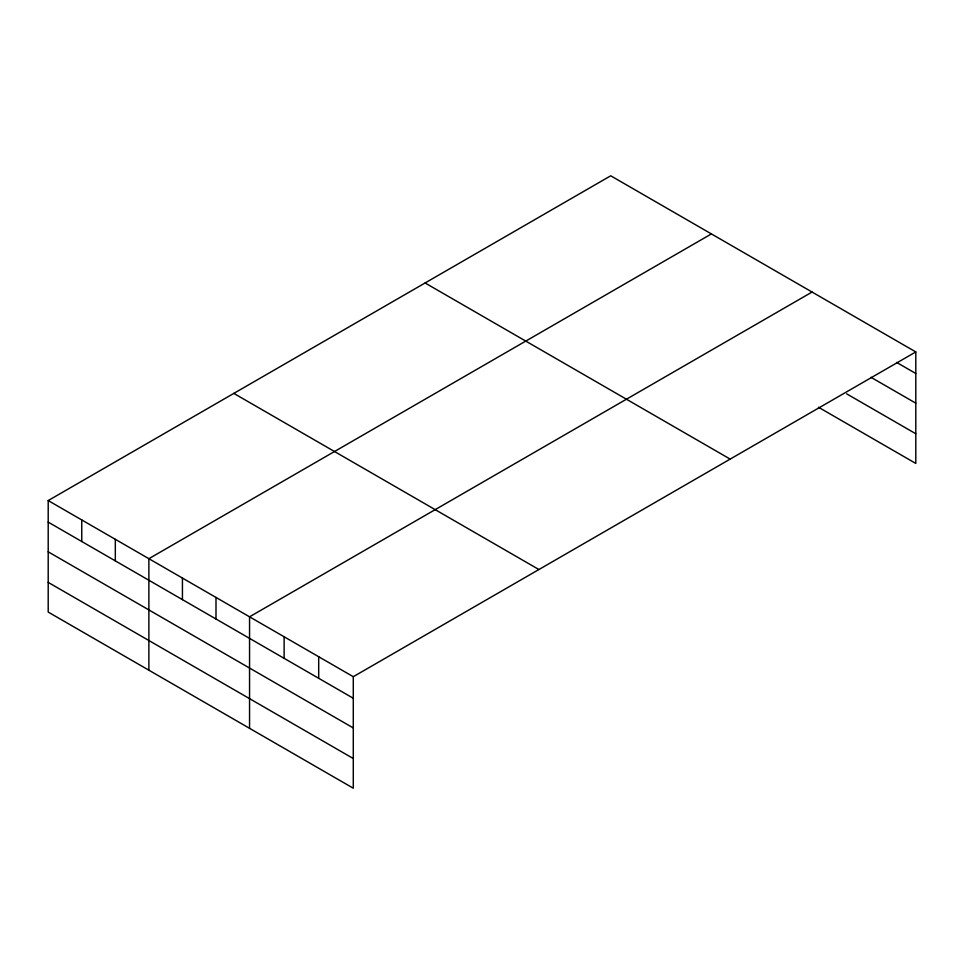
<?xml version="1.0" encoding="UTF-8"?>
<svg xmlns="http://www.w3.org/2000/svg" width="964" height="964" viewBox="0 0 964 964"><rect width="100%" height="100%" fill="white"/><g stroke="black" fill="none" stroke-linecap="round" stroke-linejoin="round"><path stroke-width="1.45" d="M818.472 407.242L915.8 463.431L915.8 351.932L610.718 175.797L48.2 500.569L48.2 612.068L353.282 788.203L353.282 676.704L48.2 500.569M711.396 233.927L148.878 558.686L148.878 670.197M812.074 292.044L249.555 616.815L249.555 728.314M353.282 676.704L915.8 351.932M896.592 362.404L915.8 373.49M870.974 377.298L915.8 403.169M846.645 393.83L915.8 433.752M425.088 282.97L730.17 459.105M233.83 393.396L538.912 569.531M48.2 522.127L353.282 698.261M48.2 551.806L353.282 727.941M48.2 582.389L353.282 758.523M318.698 656.737L318.698 678.307M284.127 636.782L284.127 658.34M215.996 597.439L215.996 619.009M182.437 578.063L182.437 599.632M115.319 539.322L115.319 560.879M81.759 519.945L81.759 541.503"/></g></svg>
